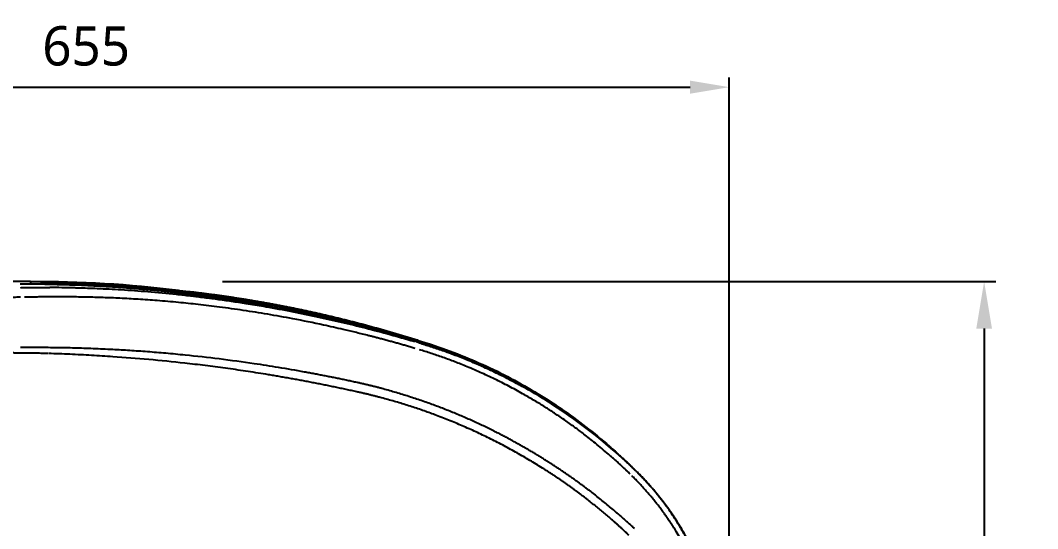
# Model space of a CAD drawing. Extents: x -7692 to 9871, y -72 to 2456.
# Drawn here: x -3425 to -2907, y 1750 to 2009 of the extents above; entities that cross this region are included whole.
import ezdxf

# ---------------------------------------------------------------- set-up
doc = ezdxf.new("R2010")
doc.units = 0
doc.header["$LTSCALE"] = 20
doc.header["$MEASUREMENT"] = 0
doc.layers.get('0').update_dxf_attribs({"linetype": 'CONTINUOUS'})
doc.layers.get('DEFPOINTS').update_dxf_attribs({"linetype": 'CONTINUOUS'})
doc.styles.get("Standard").update_dxf_attribs({"font": 'NanumGothic.ttf'})
doc.dimstyles.get("Standard").update_dxf_attribs({"dimtxt": 2.7, "dimasz": 2.5, "dimexe": 1.5, "dimexo": 1.5, "dimgap": 1.5, "dimtad": 1, "dimdec": 0, "dimlfac": 10, "dimzin": 0, "dimdsep": 46, "dimtxsty": 'Standard', "dimcen": 0, "dimclrt": 2, "dimadec": 0, "dimazin": 0, "dimtfac": 1, "dimtdec": 0, "dimtmove": 0, "dimatfit": 3, "dimfxl": 0, "dimtolj": 1, "dimtzin": 0, "dimarcsym": 0})

# ---------------------------------------------------------------- blocks, each defined once
blk = doc.blocks.new('*D16')
at = {"color": 3, "lineweight": -2}
for p, q in [((-3719.23, 1868.66), (-3719.23, 1979.6)), ((-3064.18, 1690.11), (-3064.18, 1979.6)), ((-3699.23, 1974.6), (-3084.18, 1974.6))]:
    blk.add_line(p, q, dxfattribs=at)
at = {"color": 3}
for points in [[(-3699.23, 1977.94), (-3699.23, 1971.27), (-3719.23, 1974.6)], [(-3084.18, 1977.94), (-3084.18, 1971.27), (-3064.18, 1974.6)]]:
    blk.add_solid(points, dxfattribs=at)
at = {"layer": 'DEFPOINTS', "color": 0}
for p in [(-3064.18, 1974.6), (-3719.23, 1867.16), (-3064.18, 1688.61)]:
    blk.add_point(p, dxfattribs=at)
at = {"color": 2, "insert": (-3391.7, 1995.49), "char_height": 20, "attachment_point": 5}
blk.add_mtext('\\A1;655', dxfattribs=at)
blk = doc.blocks.new('*D18')
at = {"color": 3, "lineweight": -2}
for p, q in [((-3322.22, 1875.72), (-2928.42, 1875.72)), ((-2934.42, 1851.72), (-2934.42, 1700.7)), ((-2934.42, 1499.72), (-2934.42, 1650.74)), ((-3325.62, 1475.72), (-2928.42, 1475.72))]:
    blk.add_line(p, q, dxfattribs=at)
at = {"color": 3}
for points in [[(-2938.42, 1851.72), (-2930.42, 1851.72), (-2934.42, 1875.72)], [(-2938.42, 1499.72), (-2930.42, 1499.72), (-2934.42, 1475.72)]]:
    blk.add_solid(points, dxfattribs=at)
at = {"layer": 'DEFPOINTS', "color": 0}
for p in [(-3324.02, 1875.72), (-3327.42, 1475.72), (-2934.42, 1475.72)]:
    blk.add_point(p, dxfattribs=at)
at = {"color": 2, "insert": (-2934.42, 1675.72), "char_height": 24, "attachment_point": 5}
blk.add_mtext('\\A1;400', dxfattribs=at)

msp = doc.modelspace()

# ---------------------------------------------------------------- linework, layer by layer
at = {"flags": 128}
msp.add_lwpolyline([(-3360.63, 1871.36), (-3360.73, 1871.85), (-3360.89, 1872.12)], dxfattribs=at)
for centre, radius, start, end in [((-3417.44, 1283.77), 591.86, 82.94329, 90.24959), ((-3423.67, 1177.48), 696.82, 73.69378, 90.13068), ((-3296.36, 1594.89), 260.37, 60.5432, 72.1292), ((-3295.78, 1591.85), 262.65, 45.5631, 57.4549)]:
    msp.add_arc(centre, radius, start, end)
for points, degree in [([(-3425.22, 1875.7), (-3433.67, 1875.62)], 1), ([(-3420.02, 1875.7), (-3421.75, 1875.7), (-3423.49, 1875.7), (-3425.22, 1875.7)], 3), ([(-3409.63, 1874.5), (-3423.65, 1874.35)], 1), ([(-3392.82, 1874.42), (-3383.17, 1874.16), (-3373.53, 1873.67), (-3363.9, 1872.95)], 3), ([(-3364.22, 1872.38), (-3364.11, 1872.57), (-3364, 1872.76), (-3363.9, 1872.95)], 3), ([(-3360.89, 1872.12), (-3362, 1872.21), (-3363.11, 1872.29), (-3364.22, 1872.38)], 3), ([(-3363.9, 1872.95), (-3355.69, 1872.34), (-3347.63, 1871.58), (-3339.45, 1870.65)], 3), ([(-3339.11, 1870.03), (-3339.22, 1870.24), (-3339.34, 1870.45), (-3339.45, 1870.65)], 3), ([(-3336.4, 1869.72), (-3337.3, 1869.83), (-3338.21, 1869.93), (-3339.11, 1870.03)], 3), ([(-3215.96, 1843.14), (-3215.91, 1843.28), (-3215.86, 1843.43), (-3215.82, 1843.58)], 3)]:
    msp.add_open_spline(points, degree=degree)
for points, knots in [([(-3420.02, 1875.7), (-3420.02, 1875.6), (-3420.02, 1875.45), (-3420.02, 1874.8), (-3420.02, 1874.44), (-3420.02, 1874.39)], [0, 0, 0, 0, 0.61135, 0.939045, 1, 1, 1, 1]), ([(-3221.98, 1844.56), (-3222.78, 1844.8), (-3224.39, 1845.28), (-3226.81, 1846), (-3229.23, 1846.71), (-3231.66, 1847.41), (-3234.09, 1848.1), (-3236.53, 1848.78), (-3238.97, 1849.46), (-3241.42, 1850.13), (-3243.87, 1850.78), (-3246.32, 1851.44), (-3248.78, 1852.08), (-3251.25, 1852.71), (-3253.72, 1853.34), (-3256.19, 1853.95), (-3258.67, 1854.56), (-3261.15, 1855.16), (-3263.64, 1855.75), (-3266.13, 1856.34), (-3268.62, 1856.91), (-3271.12, 1857.47), (-3273.62, 1858.03), (-3276.13, 1858.58), (-3278.64, 1859.12), (-3281.16, 1859.65), (-3283.68, 1860.17), (-3286.2, 1860.68), (-3288.73, 1861.19), (-3291.26, 1861.68), (-3293.8, 1862.17), (-3296.34, 1862.64), (-3298.89, 1863.11), (-3301.43, 1863.57), (-3303.99, 1864.02), (-3306.54, 1864.46), (-3309.1, 1864.89), (-3311.67, 1865.31), (-3314.23, 1865.73), (-3316.8, 1866.13), (-3319.38, 1866.53), (-3322.67, 1867.02), (-3326.69, 1867.6), (-3331.43, 1868.25), (-3336.2, 1868.87), (-3340.99, 1869.46), (-3345.8, 1870.01), (-3350.62, 1870.54), (-3355.47, 1871.03), (-3360.33, 1871.49), (-3365.22, 1871.92), (-3370.12, 1872.32), (-3375.04, 1872.68), (-3379.98, 1873.01), (-3384.94, 1873.3), (-3389.92, 1873.56), (-3394.91, 1873.78), (-3399.92, 1873.97), (-3404.95, 1874.13), (-3410, 1874.24), (-3415.06, 1874.32), (-3420.14, 1874.37), (-3423.53, 1874.37), (-3425.23, 1874.37)], [0, 0, 0, 0, 0.012214, 0.024438, 0.036674, 0.048921, 0.061178, 0.073447, 0.085727, 0.098018, 0.11032, 0.122633, 0.134958, 0.147293, 0.159639, 0.171997, 0.184365, 0.196745, 0.209136, 0.221537, 0.23395, 0.246374, 0.258809, 0.271255, 0.283712, 0.29618, 0.30866, 0.32115, 0.333651, 0.346164, 0.358687, 0.371222, 0.383768, 0.396324, 0.408892, 0.421471, 0.434061, 0.446662, 0.459274, 0.471898, 0.484532, 0.497177, 0.520339, 0.543579, 0.566897, 0.590293, 0.613768, 0.637321, 0.660952, 0.684661, 0.708449, 0.732314, 0.756258, 0.780281, 0.804381, 0.82856, 0.852816, 0.877152, 0.901565, 0.926056, 0.950626, 0.975274, 1, 1, 1, 1]), ([(-3425.23, 1872.57), (-3424.81, 1872.58), (-3423.98, 1872.59), (-3422.71, 1872.6), (-3421.24, 1872.62), (-3419.55, 1872.63), (-3417.67, 1872.64), (-3415.79, 1872.64), (-3413.9, 1872.64), (-3412.04, 1872.64), (-3410.79, 1872.63), (-3410.18, 1872.62)], [0, 0, 0, 0, 0.081918, 0.16523, 0.249937, 0.374787, 0.500034, 0.62535, 0.750115, 0.876608, 1, 1, 1, 1]), ([(-3395.87, 1872.36), (-3396.62, 1872.39), (-3401.41, 1872.55), (-3406.17, 1872.59), (-3410.18, 1872.62)], [0, 0, 0, 0, 0.157267, 1, 1, 1, 1]), ([(-3400.89, 1874.54), (-3401.36, 1874.54), (-3402.31, 1874.55), (-3403.74, 1874.55), (-3405.19, 1874.54), (-3406.65, 1874.54), (-3408.13, 1874.52), (-3409.13, 1874.51), (-3409.63, 1874.51)], [0, 0, 0, 0, 0.160572, 0.32363, 0.489141, 0.657069, 0.827372, 1, 1, 1, 1]), ([(-3392.82, 1874.42), (-3392.96, 1874.42), (-3393.24, 1874.43), (-3393.66, 1874.44), (-3394.07, 1874.45), (-3394.49, 1874.46), (-3394.9, 1874.47), (-3395.31, 1874.48), (-3395.72, 1874.49), (-3396.13, 1874.49), (-3396.54, 1874.5), (-3397.09, 1874.51), (-3397.76, 1874.52), (-3398.56, 1874.53), (-3399.35, 1874.53), (-3400.12, 1874.54), (-3400.63, 1874.54), (-3400.89, 1874.54)], [0, 0, 0, 0, 0.050021, 0.099976, 0.149889, 0.199782, 0.24968, 0.299604, 0.34958, 0.399631, 0.44978, 0.500051, 0.599932, 0.699679, 0.799481, 0.899525, 1, 1, 1, 1]), ([(-3236.97, 1848.59), (-3241.13, 1849.71), (-3249.36, 1851.91), (-3261.67, 1854.91), (-3274.1, 1857.7), (-3286.91, 1860.33), (-3298.69, 1862.5), (-3308.68, 1864.17), (-3316.67, 1865.4), (-3324.08, 1866.46), (-3331.39, 1867.42), (-3338.59, 1868.29), (-3348.25, 1869.35), (-3360, 1870.44), (-3373.47, 1871.4), (-3385.3, 1872.04), (-3392.62, 1872.26), (-3395.87, 1872.36)], [0, 0, 0, 0, 0.078602, 0.155485, 0.232041, 0.312584, 0.396351, 0.453365, 0.500349, 0.546621, 0.592838, 0.638083, 0.682351, 0.775007, 0.860214, 0.937805, 1, 1, 1, 1]), ([(-3364.22, 1872.38), (-3366.62, 1872.54), (-3371.28, 1872.87), (-3378.05, 1873.24), (-3384.51, 1873.53), (-3389.68, 1873.72), (-3392.75, 1873.78), (-3393.72, 1873.81)], [0, 0, 0, 0, 0.2442987, 0.4743288, 0.6886072, 0.9008125, 1, 1, 1, 1]), ([(-3363.96, 1871.62), (-3363.99, 1871.79), (-3364.05, 1872.24), (-3364.16, 1872.32), (-3364.22, 1872.38)], [0, 0, 0, 0, 0.389294, 1, 1, 1, 1]), ([(-3360.89, 1872.12), (-3360.17, 1872.07), (-3358.71, 1871.95), (-3356.53, 1871.77), (-3354.35, 1871.58), (-3352.17, 1871.38), (-3349.5, 1871.13), (-3346.34, 1870.82), (-3342.71, 1870.44), (-3340.31, 1870.17), (-3339.11, 1870.03)], [0, 0, 0, 0, 0.100028, 0.200041, 0.300041, 0.400027, 0.499999, 0.668131, 0.834798, 1, 1, 1, 1]), ([(-3339.45, 1870.65), (-3338.66, 1870.56), (-3337.07, 1870.38), (-3334.68, 1870.09), (-3332.3, 1869.8), (-3329.92, 1869.49), (-3327.54, 1869.18), (-3325.16, 1868.86), (-3322.79, 1868.53), (-3320.41, 1868.19), (-3318.04, 1867.84), (-3315.67, 1867.48), (-3313.3, 1867.11), (-3310.93, 1866.74), (-3308.57, 1866.35), (-3306.2, 1865.95), (-3303.84, 1865.55), (-3301.48, 1865.14), (-3299.12, 1864.71), (-3296.76, 1864.28), (-3294.41, 1863.84), (-3292.06, 1863.39), (-3289.71, 1862.94), (-3287.36, 1862.47), (-3285.01, 1861.99), (-3282.67, 1861.51), (-3280.33, 1861.01), (-3277.99, 1860.51), (-3275.65, 1860), (-3273.32, 1859.48), (-3270.99, 1858.95), (-3268.66, 1858.41), (-3266.33, 1857.86), (-3264.01, 1857.3), (-3261.68, 1856.74), (-3259.36, 1856.16), (-3257.05, 1855.58), (-3254.73, 1854.99), (-3252.42, 1854.39), (-3250.11, 1853.78), (-3247.8, 1853.16), (-3245.5, 1852.53), (-3243.2, 1851.89), (-3240.9, 1851.25), (-3238.61, 1850.59), (-3236.31, 1849.93), (-3234.02, 1849.26), (-3231.74, 1848.58), (-3229.45, 1847.89), (-3227.17, 1847.2), (-3224.9, 1846.49), (-3222.62, 1845.77), (-3220.35, 1845.05), (-3218.08, 1844.32), (-3216.57, 1843.83), (-3215.82, 1843.58)], [0, 0, 0, 0, 0.018938, 0.037874, 0.056807, 0.075737, 0.094665, 0.11359, 0.132512, 0.151431, 0.170348, 0.189262, 0.208174, 0.227082, 0.245988, 0.264891, 0.283792, 0.302689, 0.321584, 0.340477, 0.359366, 0.378253, 0.397137, 0.416019, 0.434898, 0.453774, 0.472647, 0.491518, 0.510386, 0.529251, 0.548113, 0.566973, 0.58583, 0.604685, 0.623536, 0.642385, 0.661231, 0.680075, 0.698916, 0.717754, 0.736589, 0.755422, 0.774252, 0.793079, 0.811904, 0.830726, 0.849545, 0.868361, 0.887175, 0.905986, 0.924794, 0.9436, 0.962402, 0.981203, 1, 1, 1, 1]), ([(-3425.23, 1867.69), (-3425.8, 1867.68), (-3426.94, 1867.66), (-3428.64, 1867.63), (-3430.31, 1867.6), (-3431.95, 1867.57), (-3433.56, 1867.55), (-3435.14, 1867.52), (-3436.69, 1867.5), (-3438.21, 1867.47), (-3439.7, 1867.45), (-3441.17, 1867.43), (-3442.61, 1867.41), (-3444.02, 1867.39), (-3445.41, 1867.37), (-3446.76, 1867.35), (-3448.1, 1867.33), (-3449.4, 1867.31), (-3451.35, 1867.29), (-3453.95, 1867.26), (-3457.2, 1867.22), (-3460.46, 1867.19), (-3463.73, 1867.16), (-3466.99, 1867.13), (-3470.27, 1867.11), (-3473.55, 1867.08), (-3475.75, 1867.07), (-3476.85, 1867.07)], [0, 0, 0, 0, 0.034257, 0.067836, 0.100753, 0.133019, 0.16465, 0.195657, 0.226052, 0.255845, 0.285046, 0.313665, 0.341711, 0.369191, 0.396114, 0.422486, 0.448313, 0.473602, 0.498358, 0.561362, 0.624176, 0.686853, 0.749446, 0.812006, 0.874584, 0.937232, 1, 1, 1, 1]), ([(-3407.88, 1867.86), (-3408.21, 1867.86), (-3408.95, 1867.86), (-3410.17, 1867.86), (-3411.81, 1867.85), (-3413.54, 1867.84), (-3415.67, 1867.83), (-3417.92, 1867.81), (-3420.53, 1867.77), (-3422.27, 1867.74), (-3423.13, 1867.73)], [0, 0, 0, 0, 0.066399, 0.146847, 0.241592, 0.389763, 0.488392, 0.661022, 0.832112, 1, 1, 1, 1]), ([(-3236.74, 1845.23), (-3237.52, 1845.45), (-3239.03, 1845.85), (-3241.22, 1846.44), (-3243.27, 1846.98), (-3245.17, 1847.47), (-3246.93, 1847.93), (-3250.11, 1848.73), (-3254.73, 1849.87), (-3262.12, 1851.62), (-3272.68, 1853.98), (-3285.5, 1856.58), (-3299.14, 1859.04), (-3311.61, 1861.02), (-3323.43, 1862.66), (-3334.44, 1863.99), (-3345, 1865.09), (-3355.16, 1865.97), (-3365.1, 1866.67), (-3372.85, 1867.1), (-3378.79, 1867.37), (-3383.03, 1867.52), (-3387.25, 1867.65), (-3391.43, 1867.75), (-3395.59, 1867.82), (-3399.71, 1867.86), (-3403.81, 1867.88), (-3406.52, 1867.86), (-3407.88, 1867.86)], [0, 0, 0, 0, 0.013634, 0.026426, 0.038376, 0.049486, 0.059755, 0.069185, 0.105087, 0.140395, 0.198191, 0.289343, 0.363736, 0.435793, 0.506654, 0.569919, 0.628064, 0.691355, 0.748116, 0.80272, 0.827873, 0.852887, 0.877761, 0.902493, 0.927084, 0.951533, 0.975839, 1, 1, 1, 1]), ([(-3338.88, 1869.01), (-3338.9, 1869.29), (-3338.95, 1869.85), (-3339.06, 1869.97), (-3339.11, 1870.03)], [0, 0, 0, 0, 0.496104, 1, 1, 1, 1]), ([(-3336.17, 1868.66), (-3336.2, 1868.95), (-3336.24, 1869.53), (-3336.35, 1869.66), (-3336.4, 1869.72)], [0, 0, 0, 0, 0.509078, 1, 1, 1, 1]), ([(-3336.4, 1869.72), (-3335.6, 1869.62), (-3333.96, 1869.43), (-3331.45, 1869.11), (-3328.83, 1868.78), (-3326.1, 1868.42), (-3323.27, 1868.03), (-3320.33, 1867.61), (-3317.29, 1867.16), (-3314.14, 1866.68), (-3309.47, 1865.94), (-3303.42, 1864.93), (-3296.15, 1863.63), (-3289.22, 1862.3), (-3283.12, 1861.06), (-3277.76, 1859.92), (-3273.01, 1858.87), (-3268.27, 1857.78), (-3263.53, 1856.66), (-3258.8, 1855.5), (-3254.07, 1854.3), (-3249.35, 1853.06), (-3244.64, 1851.78), (-3239.93, 1850.47), (-3235.23, 1849.11), (-3230.54, 1847.72), (-3225.86, 1846.3), (-3221.18, 1844.83), (-3218.07, 1843.82), (-3216.52, 1843.32)], [0, 0, 0, 0, 0.019724, 0.040331, 0.061823, 0.0842, 0.10746, 0.131604, 0.156633, 0.182546, 0.209343, 0.272043, 0.332105, 0.389532, 0.444321, 0.483843, 0.523391, 0.562965, 0.602565, 0.642191, 0.681843, 0.721521, 0.761225, 0.800955, 0.840712, 0.880495, 0.920304, 0.960139, 1, 1, 1, 1]), ([(-3224.32, 1844.99), (-3225.01, 1845.19), (-3226.4, 1845.6), (-3228.49, 1846.2), (-3230.59, 1846.8), (-3232.7, 1847.4), (-3234.83, 1848), (-3236.26, 1848.39), (-3236.97, 1848.59)], [0, 0, 0, 0, 0.164177, 0.32935, 0.495518, 0.662683, 0.830843, 1, 1, 1, 1]), ([(-3224.21, 1841.67), (-3224.94, 1841.89), (-3226.39, 1842.32), (-3228.54, 1842.94), (-3230.65, 1843.54), (-3232.72, 1844.12), (-3234.74, 1844.69), (-3236.08, 1845.05), (-3236.74, 1845.23)], [0, 0, 0, 0, 0.175703, 0.347644, 0.515946, 0.680717, 0.842044, 1, 1, 1, 1]), ([(-3112.69, 1780.18), (-3113.07, 1780.55), (-3113.85, 1781.31), (-3115.05, 1782.44), (-3116.28, 1783.6), (-3117.55, 1784.78), (-3118.87, 1785.99), (-3120.22, 1787.21), (-3121.62, 1788.45), (-3123.06, 1789.72), (-3124.53, 1791), (-3126.06, 1792.3), (-3127.62, 1793.61), (-3129.23, 1794.94), (-3130.89, 1796.29), (-3132.59, 1797.65), (-3134.33, 1799.02), (-3137.99, 1801.85), (-3143.64, 1806.03), (-3151.32, 1811.3), (-3159.32, 1816.39), (-3166.07, 1820.35), (-3171.5, 1823.35), (-3175.34, 1825.38), (-3179.11, 1827.31), (-3182.83, 1829.13), (-3186.48, 1830.86), (-3190.08, 1832.49), (-3193.6, 1834.02), (-3197.06, 1835.47), (-3200.45, 1836.84), (-3203.76, 1838.12), (-3207, 1839.33), (-3210.16, 1840.46), (-3213.25, 1841.52), (-3216.25, 1842.51), (-3219.18, 1843.44), (-3221.11, 1844.03), (-3222.05, 1844.31)], [0, 0, 0, 0, 0.01247, 0.025283, 0.038439, 0.051937, 0.065778, 0.079962, 0.094488, 0.109356, 0.124568, 0.140121, 0.156018, 0.172257, 0.188839, 0.205764, 0.223032, 0.240643, 0.313826, 0.387013, 0.458407, 0.535476, 0.570113, 0.604002, 0.637145, 0.669541, 0.701189, 0.732091, 0.762245, 0.791651, 0.820311, 0.848222, 0.875387, 0.901804, 0.927474, 0.952396, 0.976572, 1, 1, 1, 1]), ([(-3111.82, 1779.44), (-3112.2, 1779.8), (-3112.95, 1780.54), (-3114.09, 1781.63), (-3115.24, 1782.72), (-3116.4, 1783.81), (-3117.56, 1784.89), (-3118.73, 1785.96), (-3119.91, 1787.03), (-3121.1, 1788.09), (-3122.29, 1789.15), (-3123.49, 1790.2), (-3124.7, 1791.24), (-3125.92, 1792.28), (-3127.14, 1793.31), (-3128.37, 1794.33), (-3129.61, 1795.35), (-3130.85, 1796.36), (-3132.11, 1797.37), (-3133.37, 1798.37), (-3134.64, 1799.36), (-3135.91, 1800.35), (-3137.19, 1801.33), (-3138.48, 1802.3), (-3139.78, 1803.27), (-3141.08, 1804.23), (-3142.39, 1805.18), (-3143.71, 1806.13), (-3145.04, 1807.06), (-3146.37, 1808), (-3147.71, 1808.92), (-3149.05, 1809.84), (-3150.41, 1810.75), (-3151.76, 1811.65), (-3153.13, 1812.54), (-3154.5, 1813.43), (-3155.88, 1814.31), (-3157.27, 1815.19), (-3158.67, 1816.05), (-3160.07, 1816.91), (-3161.47, 1817.76), (-3163.26, 1818.82), (-3165.44, 1820.1), (-3168.02, 1821.57), (-3170.63, 1823.02), (-3173.27, 1824.44), (-3175.93, 1825.84), (-3178.62, 1827.22), (-3181.33, 1828.57), (-3184.07, 1829.89), (-3186.84, 1831.19), (-3189.63, 1832.47), (-3192.45, 1833.71), (-3195.29, 1834.93), (-3198.16, 1836.12), (-3201.05, 1837.28), (-3203.97, 1838.42), (-3206.91, 1839.52), (-3209.88, 1840.59), (-3212.87, 1841.63), (-3215.89, 1842.64), (-3218.92, 1843.62), (-3220.96, 1844.24), (-3221.98, 1844.56)], [0, 0, 0, 0, 0.0122213, 0.0244557, 0.0367033, 0.048964, 0.0612379, 0.0735249, 0.085825, 0.0981382, 0.1104647, 0.1228042, 0.1351569, 0.1475227, 0.1599017, 0.1722938, 0.1846991, 0.1971175, 0.209549, 0.2219937, 0.2344515, 0.2469225, 0.2594066, 0.2719039, 0.2844143, 0.2969379, 0.3094746, 0.3220245, 0.3345875, 0.3471636, 0.3597529, 0.3723554, 0.384971, 0.3975997, 0.4102416, 0.4228966, 0.4355648, 0.4482462, 0.4609407, 0.4736483, 0.4863691, 0.4991031, 0.5220053, 0.5450026, 0.5680948, 0.5912821, 0.6145643, 0.6379416, 0.6614139, 0.6849812, 0.7086435, 0.7324007, 0.756253, 0.7802003, 0.8042426, 0.8283798, 0.8526121, 0.8769393, 0.9013615, 0.9258787, 0.9504908, 0.9751979, 1, 1, 1, 1]), ([(-3425.11, 1839.31), (-3425.74, 1839.31), (-3427.16, 1839.32), (-3429.56, 1839.33), (-3432.48, 1839.34), (-3435.43, 1839.35), (-3438.08, 1839.36), (-3440.93, 1839.38), (-3443.94, 1839.39), (-3448.69, 1839.4), (-3453.11, 1839.41), (-3457.95, 1839.42), (-3461.5, 1839.42), (-3465.34, 1839.42), (-3469.14, 1839.43), (-3472.88, 1839.43), (-3475.31, 1839.43), (-3476.37, 1839.43)], [0, 0, 0, 0, 0.0371371, 0.0845204, 0.1421498, 0.2100253, 0.2588964, 0.2985538, 0.377454, 0.4361653, 0.5771378, 0.6356695, 0.7181139, 0.783845, 0.85908, 0.9386751, 1, 1, 1, 1]), ([(-3411.3, 1842.04), (-3411.83, 1842.04), (-3412.93, 1842.05), (-3414.62, 1842.07), (-3416.4, 1842.08), (-3418.52, 1842.09), (-3420.81, 1842.09), (-3423.14, 1842.08), (-3424.57, 1842.07), (-3425.23, 1842.06)], [0, 0, 0, 0, 0.115256, 0.237136, 0.365639, 0.500714, 0.692783, 0.85922, 1, 1, 1, 1]), ([(-3411.2, 1839.06), (-3411.78, 1839.08), (-3412.94, 1839.11), (-3415.25, 1839.17), (-3418.14, 1839.24), (-3420.95, 1839.28), (-3423.27, 1839.29), (-3424.44, 1839.3), (-3425.11, 1839.31)], [0, 0, 0, 0, 0.1251634, 0.2502148, 0.500072, 0.7498912, 0.8554943, 1, 1, 1, 1]), ([(-3253.13, 1824.16), (-3253.96, 1824.34), (-3255.62, 1824.7), (-3258.11, 1825.23), (-3260.59, 1825.76), (-3263.08, 1826.27), (-3265.57, 1826.78), (-3268.06, 1827.27), (-3270.55, 1827.76), (-3273.04, 1828.24), (-3275.53, 1828.72), (-3278.02, 1829.18), (-3284.07, 1830.29), (-3293.43, 1831.91), (-3307.91, 1834.17), (-3323.8, 1836.32), (-3338.81, 1838.01), (-3351, 1839.17), (-3360.41, 1839.94), (-3369.43, 1840.57), (-3376.99, 1841.01), (-3383.17, 1841.31), (-3388.07, 1841.51), (-3392.86, 1841.68), (-3397.55, 1841.82), (-3402.14, 1841.92), (-3406.63, 1842), (-3409.58, 1842.02), (-3411.04, 1842.04)], [0, 0, 0, 0, 0.015776, 0.031551, 0.047326, 0.063099, 0.078871, 0.094641, 0.110411, 0.126179, 0.141946, 0.157712, 0.173477, 0.256913, 0.335338, 0.448083, 0.557979, 0.619839, 0.679345, 0.736499, 0.791301, 0.822997, 0.854066, 0.884507, 0.914322, 0.943509, 0.972068, 1, 1, 1, 1]), ([(-3114.65, 1777.67), (-3115.05, 1778.06), (-3115.86, 1778.84), (-3117.09, 1780.01), (-3118.33, 1781.18), (-3119.59, 1782.35), (-3120.87, 1783.52), (-3122.16, 1784.69), (-3123.47, 1785.86), (-3126.58, 1788.6), (-3131.27, 1792.57), (-3137.14, 1797.23), (-3142.45, 1801.22), (-3147.64, 1804.95), (-3152.86, 1808.5), (-3158.12, 1811.89), (-3163.23, 1815.03), (-3169.09, 1818.44), (-3175.59, 1822), (-3182.77, 1825.64), (-3190.16, 1829.12), (-3196.22, 1831.73), (-3200.83, 1833.61), (-3203.92, 1834.81), (-3206.98, 1835.97), (-3210.02, 1837.07), (-3213.04, 1838.13), (-3216.03, 1839.13), (-3219, 1840.09), (-3220.97, 1840.69), (-3221.95, 1840.99)], [0, 0, 0, 0, 0.013292, 0.026682, 0.04017, 0.053758, 0.067444, 0.081231, 0.095118, 0.109106, 0.179666, 0.240825, 0.287197, 0.337361, 0.392799, 0.43733, 0.486237, 0.535695, 0.598858, 0.662965, 0.728024, 0.79404, 0.820869, 0.847381, 0.873579, 0.899468, 0.925051, 0.950332, 0.975314, 1, 1, 1, 1]), ([(-3215.96, 1843.14), (-3216.01, 1843.15), (-3216.1, 1843.18), (-3216.24, 1843.23), (-3216.38, 1843.27), (-3216.47, 1843.3), (-3216.52, 1843.32)], [0, 0, 0, 0, 0.2500884, 0.5002011, 0.7501386, 1, 1, 1, 1]), ([(-3216.5, 1842.71), (-3216.5, 1842.72), (-3216.46, 1842.95), (-3216.46, 1843.17), (-3216.5, 1843.27), (-3216.52, 1843.32)], [0, 0, 0, 0, 0.017284, 0.548354, 1, 1, 1, 1]), ([(-3215.96, 1843.14), (-3212.57, 1841.98), (-3205.65, 1839.62), (-3195.24, 1835.42), (-3183.36, 1830.07), (-3174.56, 1825.51), (-3168.77, 1822.25), (-3167.14, 1821.32), (-3165.51, 1820.37), (-3163.87, 1819.41), (-3162.24, 1818.43), (-3160.6, 1817.43), (-3157.82, 1815.7), (-3153.65, 1813.03), (-3147.89, 1809.11), (-3143.16, 1805.77), (-3140.42, 1803.65), (-3139.78, 1803.15)], [0, 0, 0, 0, 0.124279, 0.254072, 0.389383, 0.576439, 0.598039, 0.61976, 0.641603, 0.663567, 0.685652, 0.707858, 0.730185, 0.799102, 0.879738, 0.972091, 1, 1, 1, 1]), ([(-3215.94, 1842.53), (-3215.94, 1842.55), (-3215.9, 1842.79), (-3215.91, 1843), (-3215.94, 1843.09), (-3215.96, 1843.14)], [0, 0, 0, 0, 0.054043, 0.571192, 1, 1, 1, 1]), ([(-3215.82, 1843.58), (-3210.76, 1841.81), (-3200.67, 1838.3), (-3186.02, 1831.87), (-3171.83, 1824.66), (-3158.19, 1816.62), (-3145.11, 1807.84), (-3132.7, 1798.27), (-3123.96, 1790.95), (-3119.56, 1786.63), (-3118.87, 1785.95)], [0, 0, 0, 0, 0.141305, 0.281911, 0.421816, 0.561022, 0.699529, 0.837335, 0.974443, 1, 1, 1, 1]), ([(-3253.81, 1819.56), (-3254.71, 1819.76), (-3256.52, 1820.16), (-3259.24, 1820.75), (-3261.95, 1821.33), (-3264.67, 1821.9), (-3267.4, 1822.46), (-3270.12, 1823.01), (-3272.85, 1823.56), (-3275.58, 1824.09), (-3278.31, 1824.62), (-3281.05, 1825.13), (-3283.78, 1825.64), (-3286.52, 1826.14), (-3289.26, 1826.63), (-3292, 1827.11), (-3294.75, 1827.58), (-3297.5, 1828.04), (-3302.75, 1828.9), (-3310.51, 1830.12), (-3320.8, 1831.59), (-3331.13, 1832.94), (-3344.14, 1834.48), (-3359.84, 1836.06), (-3373.88, 1837.17), (-3383.62, 1837.8), (-3389.05, 1838.12), (-3394.5, 1838.4), (-3399.97, 1838.66), (-3405.46, 1838.88), (-3409.12, 1839), (-3410.96, 1839.06)], [0, 0, 0, 0, 0.017322, 0.034652, 0.051991, 0.069337, 0.086693, 0.104057, 0.12143, 0.138813, 0.156205, 0.173606, 0.191018, 0.208439, 0.22587, 0.243312, 0.260765, 0.278228, 0.295702, 0.360847, 0.426214, 0.491813, 0.557654, 0.674023, 0.79106, 0.82554, 0.860156, 0.894909, 0.9298, 0.96483, 1, 1, 1, 1]), ([(-3241.22, 1821.25), (-3241.78, 1821.4), (-3242.91, 1821.7), (-3244.6, 1822.13), (-3246.29, 1822.56), (-3247.99, 1822.97), (-3249.7, 1823.38), (-3251.42, 1823.78), (-3252.56, 1824.03), (-3253.13, 1824.16)], [0, 0, 0, 0, 0.141777, 0.283911, 0.426403, 0.569256, 0.712471, 0.856052, 1, 1, 1, 1]), ([(-3242.07, 1816.71), (-3242.62, 1816.86), (-3243.74, 1817.15), (-3245.41, 1817.57), (-3247.08, 1817.99), (-3248.76, 1818.39), (-3250.44, 1818.79), (-3252.12, 1819.18), (-3253.24, 1819.43), (-3253.81, 1819.56)], [0, 0, 0, 0, 0.142621, 0.285314, 0.428082, 0.570931, 0.713864, 0.856886, 1, 1, 1, 1]), ([(-3132.37, 1766.91), (-3132.83, 1767.26), (-3133.73, 1767.97), (-3135.11, 1769.02), (-3136.5, 1770.09), (-3137.92, 1771.15), (-3139.35, 1772.21), (-3140.81, 1773.28), (-3142.28, 1774.35), (-3143.78, 1775.42), (-3145.29, 1776.49), (-3146.83, 1777.56), (-3148.38, 1778.63), (-3149.96, 1779.7), (-3151.55, 1780.76), (-3153.17, 1781.83), (-3154.81, 1782.9), (-3156.47, 1783.97), (-3158.15, 1785.03), (-3159.85, 1786.09), (-3161.58, 1787.15), (-3163.32, 1788.2), (-3165.08, 1789.26), (-3166.87, 1790.31), (-3168.68, 1791.35), (-3170.51, 1792.39), (-3172.36, 1793.43), (-3174.24, 1794.46), (-3176.13, 1795.49), (-3178.05, 1796.5), (-3179.99, 1797.52), (-3181.95, 1798.53), (-3184.16, 1799.64), (-3186.64, 1800.87), (-3189.39, 1802.19), (-3192.17, 1803.49), (-3194.98, 1804.78), (-3197.83, 1806.04), (-3200.71, 1807.29), (-3203.63, 1808.51), (-3206.58, 1809.72), (-3209.56, 1810.9), (-3212.58, 1812.05), (-3215.63, 1813.18), (-3218.72, 1814.29), (-3221.84, 1815.37), (-3224.99, 1816.42), (-3228.17, 1817.45), (-3231.39, 1818.45), (-3234.64, 1819.41), (-3237.92, 1820.35), (-3240.12, 1820.95), (-3241.22, 1821.25)], [0, 0, 0, 0, 0.013943, 0.028027, 0.042251, 0.056614, 0.071118, 0.085761, 0.100545, 0.115468, 0.130531, 0.145734, 0.161076, 0.176558, 0.19218, 0.207941, 0.223841, 0.23988, 0.256059, 0.272376, 0.288833, 0.305428, 0.322162, 0.339034, 0.356044, 0.373194, 0.390482, 0.407908, 0.425474, 0.443178, 0.461021, 0.479003, 0.497124, 0.521804, 0.546683, 0.57176, 0.597036, 0.622512, 0.648186, 0.67406, 0.700134, 0.726407, 0.752879, 0.77955, 0.806418, 0.833484, 0.860748, 0.888207, 0.915863, 0.943714, 0.97176, 1, 1, 1, 1]), ([(-3134.83, 1763.46), (-3135.29, 1763.82), (-3136.22, 1764.55), (-3137.63, 1765.63), (-3139.04, 1766.71), (-3140.46, 1767.77), (-3141.88, 1768.82), (-3143.3, 1769.87), (-3144.74, 1770.91), (-3146.17, 1771.93), (-3147.62, 1772.95), (-3149.07, 1773.96), (-3150.52, 1774.96), (-3151.98, 1775.95), (-3153.45, 1776.93), (-3154.92, 1777.91), (-3156.39, 1778.87), (-3157.88, 1779.82), (-3160.98, 1781.8), (-3165.76, 1784.73), (-3172.27, 1788.5), (-3178.89, 1792.1), (-3185.61, 1795.55), (-3192.43, 1798.83), (-3199.31, 1801.93), (-3206.26, 1804.85), (-3211.98, 1807.08), (-3216.43, 1808.72), (-3219.58, 1809.85), (-3222.75, 1810.94), (-3225.94, 1811.99), (-3229.14, 1813.01), (-3232.35, 1813.99), (-3235.57, 1814.93), (-3238.81, 1815.85), (-3240.98, 1816.42), (-3242.07, 1816.71)], [0, 0, 0, 0, 0.014624, 0.02924, 0.0438485, 0.05845, 0.073045, 0.0876341, 0.1022179, 0.1167967, 0.1313713, 0.1459421, 0.1605096, 0.1750744, 0.189637, 0.2041981, 0.218758, 0.2333173, 0.2478766, 0.3099828, 0.3722145, 0.4346125, 0.4972175, 0.5600133, 0.622708, 0.685342, 0.7479561, 0.7758309, 0.8037299, 0.8316566, 0.8596147, 0.8876078, 0.9156393, 0.9437128, 0.9718319, 1, 1, 1, 1]), ([(-3094.87, 1759.45), (-3095.1, 1759.78), (-3095.56, 1760.43), (-3096.27, 1761.41), (-3097, 1762.39), (-3097.74, 1763.37), (-3098.49, 1764.36), (-3099.27, 1765.35), (-3100.05, 1766.34), (-3100.86, 1767.34), (-3101.68, 1768.34), (-3102.52, 1769.34), (-3103.38, 1770.34), (-3104.25, 1771.35), (-3105.14, 1772.35), (-3106.05, 1773.36), (-3106.97, 1774.36), (-3107.91, 1775.37), (-3108.88, 1776.38), (-3109.86, 1777.38), (-3110.85, 1778.39), (-3111.53, 1779.05), (-3111.87, 1779.38)], [0, 0, 0, 0, 0.045523, 0.091517, 0.137982, 0.184918, 0.232325, 0.280203, 0.328553, 0.377375, 0.426669, 0.476435, 0.526674, 0.577383, 0.628564, 0.680214, 0.732335, 0.784927, 0.837989, 0.891523, 0.945527, 1, 1, 1, 1]), ([(-3111.82, 1572.01), (-3111.53, 1572.29), (-3110.95, 1572.86), (-3110.09, 1573.73), (-3109.23, 1574.6), (-3108.39, 1575.47), (-3107.55, 1576.36), (-3106.72, 1577.24), (-3105.9, 1578.14), (-3105.09, 1579.04), (-3104.29, 1579.94), (-3103.5, 1580.85), (-3102.71, 1581.77), (-3101.94, 1582.69), (-3101.17, 1583.61), (-3100.41, 1584.54), (-3099.66, 1585.48), (-3098.92, 1586.42), (-3098.19, 1587.37), (-3097.46, 1588.32), (-3096.75, 1589.27), (-3096.05, 1590.23), (-3095.35, 1591.19), (-3094.66, 1592.16), (-3093.98, 1593.13), (-3092.16, 1595.78), (-3089.33, 1600.18), (-3085.71, 1606.46), (-3082.43, 1612.87), (-3078.48, 1621.65), (-3074.37, 1632.96), (-3070.81, 1646.98), (-3068.66, 1661.28), (-3067.94, 1675.72), (-3068.66, 1690.17), (-3070.81, 1704.46), (-3074.37, 1718.48), (-3078.48, 1729.8), (-3082.43, 1738.57), (-3085.71, 1744.98), (-3089.33, 1751.26), (-3092.34, 1755.94), (-3094.55, 1759.14), (-3095.83, 1760.92), (-3097.13, 1762.69), (-3098.47, 1764.44), (-3099.83, 1766.18), (-3101.23, 1767.9), (-3102.65, 1769.61), (-3104.1, 1771.29), (-3105.59, 1772.96), (-3107.1, 1774.61), (-3108.64, 1776.24), (-3110.21, 1777.85), (-3111.28, 1778.91), (-3111.82, 1779.44)], [0, 0, 0, 0, 0.005295, 0.010583, 0.015863, 0.021136, 0.026401, 0.031659, 0.036909, 0.042152, 0.047388, 0.052616, 0.057836, 0.06305, 0.068255, 0.073454, 0.078645, 0.083828, 0.089004, 0.094173, 0.099334, 0.104488, 0.109634, 0.114773, 0.119904, 0.125028, 0.15653, 0.187867, 0.219038, 0.250045, 0.312712, 0.375023, 0.437568, 0.500001, 0.562433, 0.624979, 0.687289, 0.749957, 0.780963, 0.812134, 0.843471, 0.874973, 0.884438, 0.893929, 0.903445, 0.912986, 0.922553, 0.932145, 0.941763, 0.951405, 0.961074, 0.970767, 0.980486, 0.99023, 1, 1, 1, 1]), ([(-3097.26, 1757.56), (-3097.49, 1757.89), (-3097.97, 1758.54), (-3098.68, 1759.5), (-3099.39, 1760.45), (-3100.11, 1761.38), (-3100.82, 1762.3), (-3101.54, 1763.21), (-3102.26, 1764.11), (-3102.97, 1764.99), (-3103.69, 1765.86), (-3104.41, 1766.72), (-3105.33, 1767.79), (-3106.46, 1769.09), (-3107.83, 1770.63), (-3109.25, 1772.18), (-3110.73, 1773.74), (-3112.26, 1775.31), (-3113.31, 1776.35), (-3113.84, 1776.88)], [0, 0, 0, 0, 0.047354, 0.094297, 0.140838, 0.186982, 0.232738, 0.278112, 0.323111, 0.367741, 0.412006, 0.455913, 0.499467, 0.578408, 0.659101, 0.741575, 0.825861, 0.911991, 1, 1, 1, 1]), ([(-3112.44, 1749.94), (-3112.86, 1750.33), (-3113.72, 1751.11), (-3115.02, 1752.3), (-3116.35, 1753.49), (-3117.71, 1754.69), (-3119.09, 1755.91), (-3120.5, 1757.14), (-3122.29, 1758.67), (-3124.48, 1760.52), (-3127.07, 1762.66), (-3129.7, 1764.79), (-3131.48, 1766.2), (-3132.37, 1766.91)], [0, 0, 0, 0, 0.066082, 0.133218, 0.201409, 0.270655, 0.340957, 0.412315, 0.484732, 0.611694, 0.739889, 0.869323, 1, 1, 1, 1]), ([(-3115.37, 1746.6), (-3115.74, 1746.95), (-3116.49, 1747.67), (-3117.62, 1748.73), (-3118.76, 1749.79), (-3119.91, 1750.84), (-3121.07, 1751.89), (-3122.24, 1752.93), (-3123.41, 1753.97), (-3124.86, 1755.25), (-3126.6, 1756.74), (-3128.63, 1758.45), (-3130.68, 1760.14), (-3132.74, 1761.81), (-3134.13, 1762.91), (-3134.83, 1763.46)], [0, 0, 0, 0, 0.0600672, 0.1202701, 0.1806111, 0.2410924, 0.3017163, 0.362485, 0.4234008, 0.4844659, 0.5874198, 0.6904398, 0.7935362, 0.8967195, 1, 1, 1, 1]), ([(-3097.26, 1593.88), (-3097.03, 1594.2), (-3096.56, 1594.84), (-3095.88, 1595.82), (-3095.21, 1596.79), (-3094.54, 1597.78), (-3093.88, 1598.76), (-3092.77, 1600.46), (-3091.14, 1603.05), (-3088.14, 1608.14), (-3084.61, 1614.85), (-3080.65, 1623.77), (-3077.05, 1633.68), (-3074.35, 1643.59), (-3072.69, 1652.03), (-3071.67, 1659.01), (-3070.99, 1665.93), (-3070.66, 1673.51), (-3070.75, 1681.18), (-3071.25, 1688.56), (-3072.12, 1695.88), (-3073.77, 1705.43), (-3076, 1714.14), (-3078.55, 1721.83), (-3080.75, 1727.79), (-3084, 1735.33), (-3087.61, 1742.34), (-3090.74, 1747.72), (-3092.55, 1750.64), (-3094.04, 1752.92), (-3095.09, 1754.48), (-3096.16, 1756.03), (-3096.89, 1757.05), (-3097.26, 1757.56)], [0, 0, 0, 0, 0.006789, 0.013578, 0.020369, 0.027162, 0.033958, 0.040758, 0.062014, 0.086346, 0.142132, 0.192064, 0.253649, 0.322746, 0.36805, 0.401158, 0.443638, 0.487235, 0.531263, 0.575004, 0.614094, 0.657721, 0.741073, 0.767946, 0.796731, 0.850029, 0.908741, 0.931758, 0.956915, 0.967698, 0.978471, 0.989237, 1, 1, 1, 1]), ([(-3088.96, 1750.29), (-3089.37, 1751), (-3091.17, 1754.16), (-3093.25, 1757.14), (-3094.87, 1759.45)], [0, 0, 0, 0, 0.224349, 1, 1, 1, 1]), ([(-3089.81, 1599.68), (-3089.58, 1600.04), (-3088.36, 1601.97), (-3086.42, 1605.4), (-3084.1, 1609.75), (-3082.1, 1613.85), (-3080.25, 1617.91), (-3078.38, 1622.41), (-3076.51, 1627.38), (-3074.71, 1632.83), (-3073.07, 1638.52), (-3071.56, 1644.72), (-3070.22, 1651.57), (-3069.18, 1658.87), (-3068.51, 1666.23), (-3068.15, 1675.31), (-3068.45, 1685.79), (-3069.74, 1697.35), (-3071.77, 1707.99), (-3074.42, 1717.95), (-3076.92, 1725.24), (-3078.8, 1730.01), (-3079.84, 1732.52), (-3080.9, 1734.96), (-3081.98, 1737.31), (-3083.07, 1739.6), (-3084.29, 1742.03), (-3086.17, 1745.63), (-3087.84, 1748.41), (-3088.96, 1750.29)], [0, 0, 0, 0, 0.008108, 0.043289, 0.074515, 0.101563, 0.129695, 0.15891, 0.194007, 0.23024, 0.267609, 0.306114, 0.350989, 0.399789, 0.445628, 0.491056, 0.57173, 0.644009, 0.711037, 0.77672, 0.839216, 0.856752, 0.8739, 0.890658, 0.907028, 0.923008, 0.9386, 0.958559, 1, 1, 1, 1])]:
    msp.add_open_spline(points, degree=3, knots=knots)

# ---------------------------------------------------------------- dimensions: what is measured, and where the dimension line sits
for base, p1, p2, angle, override, picture, middle in [((-3064.18, 1974.6), (-3719.23, 1867.16), (-3064.18, 1688.61), 180, {"dimtxt": 20, "dimasz": 20, "dimexe": 5, "dimgap": 10, "dimlfac": 1, "dimzin": 8, "dimclrd": 3, "dimclre": 3, "dimazin": 2}, '*D16', (-3391.7, 1995.49)), ((-2934.42, 1475.72), (-3324.02, 1875.72), (-3327.42, 1475.72), 90, {"dimscale": 1.2, "dimtxt": 20, "dimasz": 20, "dimexe": 5, "dimgap": 10, "dimtih": 1, "dimtoh": 1, "dimlfac": 1, "dimzin": 12, "dimclrd": 3, "dimclre": 3, "dimazin": 2, "dimarcsym": 1}, '*D18', (-2934.42, 1675.72))]:
    dim = msp.add_linear_dim(base=base, p1=p1, p2=p2, angle=angle, dimstyle='Standard', override=override)
    dim.commit()
    dim.dimension.update_dxf_attribs({"geometry": picture, "text_midpoint": middle})

doc.saveas('drawing.dxf')
